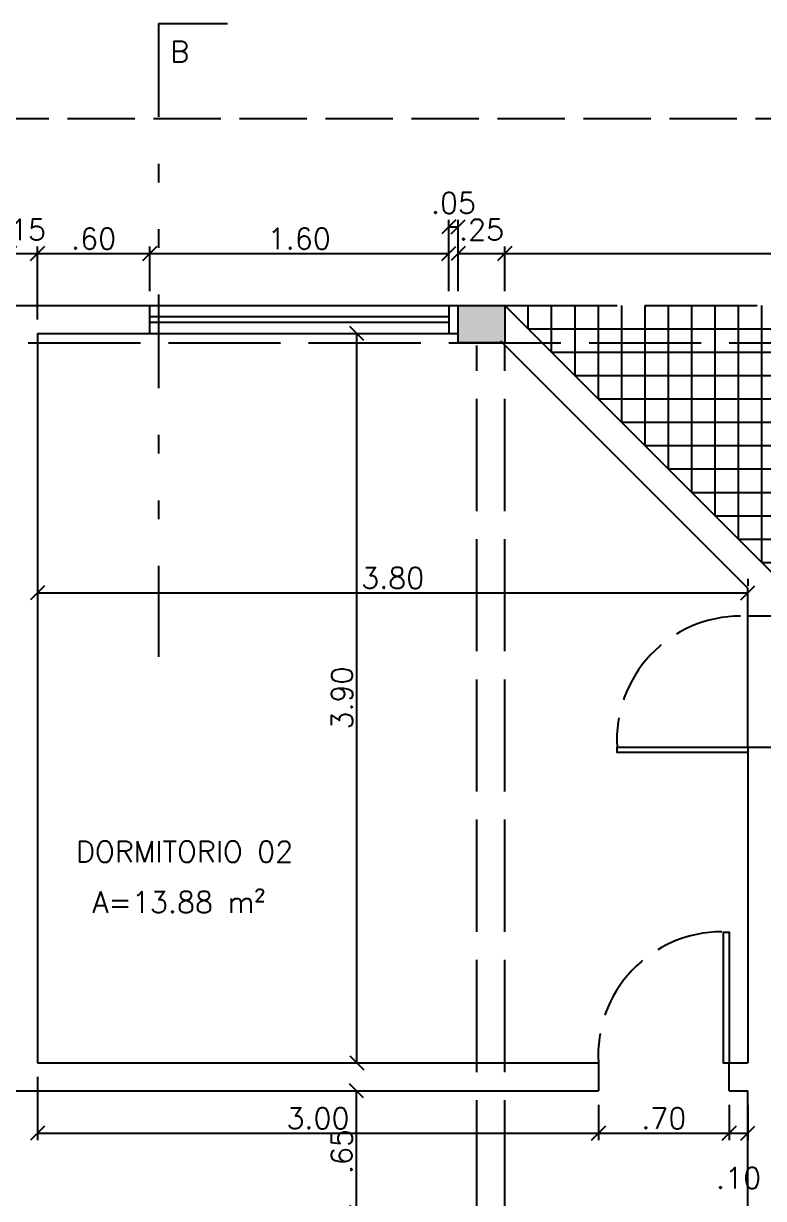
# Model space of a CAD drawing. Header units: inches. Extents: x -2 to 120, y -6 to 26.
# Drawn here: x 8.43 to 12.38, y 8.22 to 14.51 of the extents above; entities that cross this region are included whole.
import ezdxf

# ---------------------------------------------------------------- set-up
doc = ezdxf.new("R2010")
doc.units = ezdxf.units.IN
doc.header["$MEASUREMENT"] = 0
doc.linetypes.add('ACAD_ISO02W100', pattern=[15, 12, -3])
doc.linetypes.add('DIVIDE', pattern=[1.25, 0.5, -0.25, 0, -0.25, 0, -0.25])
for name, color, linetype in [('Alvenaria', 4, 'Continuous'), ('ARQ-COTAS', 1, 'Continuous'), ('ARQ-LINHACORTE', 3, 'DIVIDE'), ('ARQ-TEXTO2', 2, 'Continuous'), ('ARQ-TEXTO3', 3, 'Continuous'), ('Estrutura', 6, 'Continuous'), ('Hachura', 8, 'Continuous'), ('Janela', 3, 'Continuous'), ('Peitoril', 1, 'Continuous'), ('Porta', 3, 'Continuous'), ('Projecao', 1, 'ACAD_ISO02W100'), ('Soleira', 1, 'Continuous')]:
    doc.layers.add(name, color=color, linetype=linetype)
doc.layers.get('0').off()
doc.styles.add('ROMANS', font='romans.shx')
doc.dimstyles.new('1-75', dxfattribs={"dimscale": 0.75, "dimtxt": 0.15, "dimasz": 0.1, "dimexe": 0.05, "dimexo": 0.1, "dimgap": 0.03, "dimtad": 1, "dimzin": 5, "dimdsep": 46, "dimtxsty": 'ROMANS', "dimblk": 'OBLIQUE', "dimcen": 0, "dimclrd": 256, "dimclre": 256, "dimclrt": 2, "dimadec": 0, "dimazin": 0, "dimtfac": 1, "dimtofl": 0, "dimtmove": 2, "dimatfit": 3, "dimfxl": 0.04, "dimtolj": 1, "dimtzin": 1, "dimarcsym": 0})

# ---------------------------------------------------------------- blocks, each defined once
blk = doc.blocks.new('_Oblique')
at = {"color": 0, "linetype": 'ByBlock', "lineweight": -2}
blk.add_line((-0.5, -0.5), (0.5, 0.5), dxfattribs=at)
blk = doc.blocks.new('*D12')
at = {"layer": 'ARQ-COTAS', "lineweight": -2, "transparency": 16777216}
for p, q in [((8.5, 12.925), (8.5, 13.3148)), ((8.5, 13.2773), (9.1, 13.2773)), ((9.1, 13.075), (9.1, 13.3148))]:
    blk.add_line(p, q, dxfattribs=at)
at = {"layer": 'DEFPOINTS', "color": 0, "transparency": 16777216}
for p in [(9.1, 13.2773), (9.1, 13), (8.5, 12.85)]:
    blk.add_point(p, dxfattribs=at)
at = {"layer": 'ARQ-COTAS', "lineweight": -2, "transparency": 16777216, "xscale": 0.07500000000000001, "yscale": 0.07500000000000001, "zscale": 0.07500000000000001, "rotation": 180}
blk.add_blockref('_Oblique', (8.5, 13.2773), dxfattribs=at)
at = {"layer": 'ARQ-COTAS', "lineweight": -2, "transparency": 16777216, "xscale": 0.07500000000000001, "yscale": 0.07500000000000001, "zscale": 0.07500000000000001}
blk.add_blockref('_Oblique', (9.1, 13.2773), dxfattribs=at)
at = {"layer": 'ARQ-COTAS', "color": 2, "transparency": 16777216, "insert": (8.8, 13.3561), "char_height": 0.1125, "attachment_point": 5, "style": 'ROMANS'}
blk.add_mtext('\\A1;.60', dxfattribs=at)
blk = doc.blocks.new('*D16')
at = {"layer": 'ARQ-COTAS', "lineweight": -2, "transparency": 16777216}
for p, q in [((8.35, 12.925), (8.35, 13.3148)), ((8.35, 13.2773), (8.5, 13.2773)), ((8.5, 12.925), (8.5, 13.3148))]:
    blk.add_line(p, q, dxfattribs=at)
at = {"layer": 'DEFPOINTS', "color": 0, "transparency": 16777216}
for p in [(8.5, 13.2773), (8.35, 12.85), (8.5, 12.85)]:
    blk.add_point(p, dxfattribs=at)
at = {"layer": 'ARQ-COTAS', "lineweight": -2, "transparency": 16777216, "xscale": 0.07500000000000001, "yscale": 0.07500000000000001, "zscale": 0.07500000000000001, "rotation": 180}
blk.add_blockref('_Oblique', (8.35, 13.2773), dxfattribs=at)
at = {"layer": 'ARQ-COTAS', "lineweight": -2, "transparency": 16777216, "xscale": 0.07500000000000001, "yscale": 0.07500000000000001, "zscale": 0.07500000000000001}
blk.add_blockref('_Oblique', (8.5, 13.2773), dxfattribs=at)
at = {"layer": 'ARQ-COTAS', "color": 2, "transparency": 16777216, "insert": (8.425, 13.4048), "char_height": 0.1125, "attachment_point": 5, "style": 'ROMANS'}
blk.add_mtext('\\A1;.15', dxfattribs=at)
blk = doc.blocks.new('*D32')
at = {"layer": 'ARQ-COTAS', "lineweight": -2, "transparency": 16777216}
for p, q in [((9.1, 13.075), (9.1, 13.3148)), ((9.1, 13.2773), (10.7, 13.2773)), ((10.7, 13.075), (10.7, 13.3148))]:
    blk.add_line(p, q, dxfattribs=at)
at = {"layer": 'DEFPOINTS', "color": 0, "transparency": 16777216}
for p in [(10.7, 13.2773), (9.1, 13), (10.7, 13)]:
    blk.add_point(p, dxfattribs=at)
at = {"layer": 'ARQ-COTAS', "lineweight": -2, "transparency": 16777216, "xscale": 0.07500000000000001, "yscale": 0.07500000000000001, "zscale": 0.07500000000000001, "rotation": 180}
blk.add_blockref('_Oblique', (9.1, 13.2773), dxfattribs=at)
at = {"layer": 'ARQ-COTAS', "lineweight": -2, "transparency": 16777216, "xscale": 0.07500000000000001, "yscale": 0.07500000000000001, "zscale": 0.07500000000000001}
blk.add_blockref('_Oblique', (10.7, 13.2773), dxfattribs=at)
at = {"layer": 'ARQ-COTAS', "color": 2, "transparency": 16777216, "insert": (9.9, 13.3561), "char_height": 0.1125, "attachment_point": 5, "style": 'ROMANS'}
blk.add_mtext('\\A1;1.60', dxfattribs=at)
blk = doc.blocks.new('*D34')
at = {"layer": 'ARQ-COTAS', "lineweight": -2, "transparency": 16777216}
for p, q in [((10.7, 13.075), (10.7, 13.4573)), ((10.75, 13.075), (10.75, 13.4573)), ((10.7, 13.4198), (10.75, 13.4198))]:
    blk.add_line(p, q, dxfattribs=at)
at = {"layer": 'DEFPOINTS', "color": 0, "transparency": 16777216}
for p in [(10.75, 13.4198), (10.7, 13), (10.75, 13)]:
    blk.add_point(p, dxfattribs=at)
at = {"layer": 'ARQ-COTAS', "lineweight": -2, "transparency": 16777216, "xscale": 0.07500000000000001, "yscale": 0.07500000000000001, "zscale": 0.07500000000000001, "rotation": 180}
blk.add_blockref('_Oblique', (10.7, 13.4198), dxfattribs=at)
at = {"layer": 'ARQ-COTAS', "lineweight": -2, "transparency": 16777216, "xscale": 0.07500000000000001, "yscale": 0.07500000000000001, "zscale": 0.07500000000000001}
blk.add_blockref('_Oblique', (10.75, 13.4198), dxfattribs=at)
at = {"layer": 'ARQ-COTAS', "color": 2, "transparency": 16777216, "insert": (10.725, 13.5473), "char_height": 0.1125, "attachment_point": 5, "style": 'ROMANS'}
blk.add_mtext('\\A1;.05', dxfattribs=at)
blk = doc.blocks.new('*D36')
at = {"layer": 'ARQ-COTAS', "lineweight": -2, "transparency": 16777216}
for p, q in [((10.75, 13.075), (10.75, 13.3148)), ((10.75, 13.2773), (11, 13.2773)), ((11, 13.075), (11, 13.3148))]:
    blk.add_line(p, q, dxfattribs=at)
at = {"layer": 'DEFPOINTS', "color": 0, "transparency": 16777216}
for p in [(11, 13.2773), (10.75, 13), (11, 13)]:
    blk.add_point(p, dxfattribs=at)
at = {"layer": 'ARQ-COTAS', "lineweight": -2, "transparency": 16777216, "xscale": 0.07500000000000001, "yscale": 0.07500000000000001, "zscale": 0.07500000000000001, "rotation": 180}
blk.add_blockref('_Oblique', (10.75, 13.2773), dxfattribs=at)
at = {"layer": 'ARQ-COTAS', "lineweight": -2, "transparency": 16777216, "xscale": 0.07500000000000001, "yscale": 0.07500000000000001, "zscale": 0.07500000000000001}
blk.add_blockref('_Oblique', (11, 13.2773), dxfattribs=at)
at = {"layer": 'ARQ-COTAS', "color": 2, "transparency": 16777216, "insert": (10.875, 13.4048), "char_height": 0.1125, "attachment_point": 5, "style": 'ROMANS'}
blk.add_mtext('\\A1;.25', dxfattribs=at)
blk = doc.blocks.new('*D38')
at = {"layer": 'ARQ-COTAS', "lineweight": -2, "transparency": 16777216}
for p, q in [((11, 13.075), (11, 13.3148)), ((11, 13.2773), (14.75, 13.2773)), ((14.75, 13.075), (14.75, 13.3148))]:
    blk.add_line(p, q, dxfattribs=at)
at = {"layer": 'DEFPOINTS', "color": 0, "transparency": 16777216}
for p in [(14.75, 13.2773), (11, 13), (14.75, 13)]:
    blk.add_point(p, dxfattribs=at)
at = {"layer": 'ARQ-COTAS', "lineweight": -2, "transparency": 16777216, "xscale": 0.07500000000000001, "yscale": 0.07500000000000001, "zscale": 0.07500000000000001, "rotation": 180}
blk.add_blockref('_Oblique', (11, 13.2773), dxfattribs=at)
at = {"layer": 'ARQ-COTAS', "lineweight": -2, "transparency": 16777216, "xscale": 0.07500000000000001, "yscale": 0.07500000000000001, "zscale": 0.07500000000000001}
blk.add_blockref('_Oblique', (14.75, 13.2773), dxfattribs=at)
at = {"layer": 'ARQ-COTAS', "color": 2, "transparency": 16777216, "insert": (12.875, 13.3561), "char_height": 0.1125, "attachment_point": 5, "style": 'ROMANS'}
blk.add_mtext('\\A1;3.75', dxfattribs=at)
blk = doc.blocks.new('*D120')
at = {"layer": 'ARQ-COTAS', "lineweight": -2, "transparency": 16777216}
for p, q in [((10.13125, 8.8), (10.16875, 8.8)), ((10.20625, 8.15), (10.20625, 8.8)), ((10.28125, 8.15), (10.24375, 8.15))]:
    blk.add_line(p, q, dxfattribs=at)
at = {"layer": 'DEFPOINTS', "color": 0, "transparency": 16777216}
for p in [(10.20625, 8.8), (10.20625, 8.8), (10.20625, 8.15)]:
    blk.add_point(p, dxfattribs=at)
at = {"layer": 'ARQ-COTAS', "lineweight": -2, "transparency": 16777216, "xscale": 0.07500000000000001, "yscale": 0.07500000000000001, "zscale": 0.07500000000000001}
for p, rotation in [((10.20625, 8.8), 90), ((10.20625, 8.15), 270)]:
    blk.add_blockref('_Oblique', p, dxfattribs=dict(at, rotation=rotation))
at = {"layer": 'ARQ-COTAS', "color": 2, "transparency": 16777216, "insert": (10.1275, 8.475), "char_height": 0.1125, "attachment_point": 5, "rotation": 90, "style": 'ROMANS'}
blk.add_mtext('\\A1;.65', dxfattribs=at)
blk = doc.blocks.new('*D122')
at = {"layer": 'ARQ-COTAS', "lineweight": -2, "transparency": 16777216}
for p, q in [((10.1324, 12.85), (10.1699, 12.85)), ((10.2074, 8.95), (10.2074, 12.85)), ((10.1324, 8.95), (10.1699, 8.95))]:
    blk.add_line(p, q, dxfattribs=at)
at = {"layer": 'DEFPOINTS', "color": 0, "transparency": 16777216}
for p in [(10.2074, 12.85), (10.2074, 12.85), (10.2074, 8.95)]:
    blk.add_point(p, dxfattribs=at)
at = {"layer": 'ARQ-COTAS', "lineweight": -2, "transparency": 16777216, "xscale": 0.07500000000000001, "yscale": 0.07500000000000001, "zscale": 0.07500000000000001}
for p, rotation in [((10.2074, 12.85), 90), ((10.2074, 8.95), 270)]:
    blk.add_blockref('_Oblique', p, dxfattribs=dict(at, rotation=rotation))
at = {"layer": 'ARQ-COTAS', "color": 2, "transparency": 16777216, "insert": (10.1287, 10.9), "char_height": 0.1125, "attachment_point": 5, "rotation": 90, "style": 'ROMANS'}
blk.add_mtext('\\A1;3.90', dxfattribs=at)
blk = doc.blocks.new('*D182')
at = {"layer": 'ARQ-COTAS', "lineweight": -2, "transparency": 16777216}
for p, q in [((8.5, 11.5384), (8.5, 11.5009)), ((12.3, 11.5384), (12.3, 11.5009)), ((8.5, 11.4634), (12.3, 11.4634))]:
    blk.add_line(p, q, dxfattribs=at)
at = {"layer": 'DEFPOINTS', "color": 0, "transparency": 16777216}
for p in [(8.5, 11.4634), (12.3, 11.4634), (12.3, 11.4634)]:
    blk.add_point(p, dxfattribs=at)
at = {"layer": 'ARQ-COTAS', "lineweight": -2, "transparency": 16777216, "xscale": 0.07500000000000001, "yscale": 0.07500000000000001, "zscale": 0.07500000000000001, "rotation": 180}
blk.add_blockref('_Oblique', (8.5, 11.4634), dxfattribs=at)
at = {"layer": 'ARQ-COTAS', "lineweight": -2, "transparency": 16777216, "xscale": 0.07500000000000001, "yscale": 0.07500000000000001, "zscale": 0.07500000000000001}
blk.add_blockref('_Oblique', (12.3, 11.4634), dxfattribs=at)
at = {"layer": 'ARQ-COTAS', "color": 2, "transparency": 16777216, "insert": (10.4, 11.5421), "char_height": 0.1125, "attachment_point": 5, "style": 'ROMANS'}
blk.add_mtext('\\A1;3.80', dxfattribs=at)
blk = doc.blocks.new('*D190')
at = {"layer": 'ARQ-COTAS', "lineweight": -2, "transparency": 16777216}
for p, q in [((8.5, 8.875), (8.5, 8.5362)), ((11.5, 8.725), (11.5, 8.5362)), ((8.5, 8.5737), (11.5, 8.5737))]:
    blk.add_line(p, q, dxfattribs=at)
at = {"layer": 'DEFPOINTS', "color": 0, "transparency": 16777216}
for p in [(8.5, 8.95), (11.5, 8.8), (11.5, 8.5737)]:
    blk.add_point(p, dxfattribs=at)
at = {"layer": 'ARQ-COTAS', "lineweight": -2, "transparency": 16777216, "xscale": 0.07500000000000001, "yscale": 0.07500000000000001, "zscale": 0.07500000000000001, "rotation": 180}
blk.add_blockref('_Oblique', (8.5, 8.5737), dxfattribs=at)
at = {"layer": 'ARQ-COTAS', "lineweight": -2, "transparency": 16777216, "xscale": 0.07500000000000001, "yscale": 0.07500000000000001, "zscale": 0.07500000000000001}
blk.add_blockref('_Oblique', (11.5, 8.5737), dxfattribs=at)
at = {"layer": 'ARQ-COTAS', "color": 2, "transparency": 16777216, "insert": (10, 8.6525), "char_height": 0.1125, "attachment_point": 5, "style": 'ROMANS'}
blk.add_mtext('\\A1;3.00', dxfattribs=at)
blk = doc.blocks.new('*D192')
at = {"layer": 'ARQ-COTAS', "lineweight": -2, "transparency": 16777216}
for p, q in [((11.5, 8.7213), (11.5, 8.5362)), ((12.2, 8.7213), (12.2, 8.5362)), ((11.5, 8.5737), (12.2, 8.5737))]:
    blk.add_line(p, q, dxfattribs=at)
at = {"layer": 'DEFPOINTS', "color": 0, "transparency": 16777216}
for p in [(11.5, 8.7963), (12.2, 8.7963), (12.2, 8.5737)]:
    blk.add_point(p, dxfattribs=at)
at = {"layer": 'ARQ-COTAS', "lineweight": -2, "transparency": 16777216, "xscale": 0.07500000000000001, "yscale": 0.07500000000000001, "zscale": 0.07500000000000001, "rotation": 180}
blk.add_blockref('_Oblique', (11.5, 8.5737), dxfattribs=at)
at = {"layer": 'ARQ-COTAS', "lineweight": -2, "transparency": 16777216, "xscale": 0.07500000000000001, "yscale": 0.07500000000000001, "zscale": 0.07500000000000001}
blk.add_blockref('_Oblique', (12.2, 8.5737), dxfattribs=at)
at = {"layer": 'ARQ-COTAS', "color": 2, "transparency": 16777216, "insert": (11.85, 8.6525), "char_height": 0.1125, "attachment_point": 5, "style": 'ROMANS'}
blk.add_mtext('\\A1;.70', dxfattribs=at)
blk = doc.blocks.new('*D196')
at = {"layer": 'ARQ-COTAS', "lineweight": -2, "transparency": 16777216}
for p, q in [((12.2, 8.725), (12.2, 8.5362)), ((12.3, 8.725), (12.3, 8.5362)), ((12.2, 8.5737), (12.3, 8.5737))]:
    blk.add_line(p, q, dxfattribs=at)
at = {"layer": 'DEFPOINTS', "color": 0, "transparency": 16777216}
for p in [(12.2, 8.8), (12.3, 8.8), (12.3, 8.5737)]:
    blk.add_point(p, dxfattribs=at)
at = {"layer": 'ARQ-COTAS', "lineweight": -2, "transparency": 16777216, "xscale": 0.07500000000000001, "yscale": 0.07500000000000001, "zscale": 0.07500000000000001, "rotation": 180}
blk.add_blockref('_Oblique', (12.2, 8.5737), dxfattribs=at)
at = {"layer": 'ARQ-COTAS', "lineweight": -2, "transparency": 16777216, "xscale": 0.07500000000000001, "yscale": 0.07500000000000001, "zscale": 0.07500000000000001}
blk.add_blockref('_Oblique', (12.3, 8.5737), dxfattribs=at)
at = {"layer": 'ARQ-COTAS', "color": 2, "transparency": 16777216, "insert": (12.25, 8.3337), "char_height": 0.1125, "attachment_point": 5, "style": 'ROMANS'}
blk.add_mtext('\\A1;.10', dxfattribs=at)
blk = doc.blocks.new('*X891')
at = {"color": 0}
for p, q in [((-151.875, 298.125), (-151.875, 302.5)), ((-133.125, 298.125), (-133.125, 302.5)), ((-127.5, 298.125), (-127.5, 302.5)), ((-121.875, 298.125), (-121.875, 302.5)), ((-103.125, 298.125), (-103.125, 302.5)), ((-97.5, 298.125), (-97.5, 302.5)), ((-91.875, 298.125), (-91.875, 302.5)), ((-73.125, 298.125), (-73.125, 302.5)), ((-67.5, 298.125), (-67.5, 302.5)), ((-61.875, 298.125), (-61.875, 302.5)), ((-43.125, 298.125), (-43.125, 302.5)), ((-37.5, 298.125), (-37.5, 302.5)), ((-31.875, 298.125), (-31.875, 301.875)), ((-152.5, 296.25), (-150, 296.25)), ((-150, 300), (-135, 300)), ((-148.125, 283.125), (-148.125, 298.125)), ((-142.5, 283.125), (-142.5, 298.125)), ((-136.875, 283.125), (-136.875, 298.125)), ((-135, 296.25), (-120, 296.25)), ((-120, 300), (-105, 300)), ((-118.125, 283.125), (-118.125, 298.125)), ((-112.5, 283.125), (-112.5, 298.125)), ((-106.875, 283.125), (-106.875, 298.125)), ((-105, 296.25), (-90, 296.25)), ((-90, 300), (-75, 300)), ((-88.125, 283.125), (-88.125, 298.125)), ((-82.5, 283.125), (-82.5, 298.125)), ((-76.875, 283.125), (-76.875, 298.125)), ((-75, 296.25), (-60, 296.25)), ((-60, 300), (-45, 300)), ((-58.125, 283.125), (-58.125, 298.125)), ((-52.5, 283.125), (-52.5, 298.125)), ((-46.875, 283.125), (-46.875, 298.125)), ((-45, 296.25), (-30, 296.25)), ((-28.125, 283.125), (-28.125, 298.125)), ((-152.5, 290.625), (-150, 290.625)), ((-135, 290.625), (-120, 290.625)), ((-105, 290.625), (-90, 290.625)), ((-75, 290.625), (-60, 290.625)), ((-45, 290.625), (-30, 290.625)), ((-152.5, 285), (-150, 285)), ((-151.875, 268.125), (-151.875, 283.125)), ((-135, 285), (-120, 285)), ((-133.125, 268.125), (-133.125, 283.125)), ((-127.5, 268.125), (-127.5, 283.125)), ((-121.875, 268.125), (-121.875, 283.125)), ((-105, 285), (-90, 285)), ((-103.125, 268.125), (-103.125, 283.125)), ((-97.5, 268.125), (-97.5, 283.125)), ((-91.875, 268.125), (-91.875, 283.125)), ((-75, 285), (-60, 285)), ((-73.125, 268.125), (-73.125, 283.125)), ((-67.5, 268.125), (-67.5, 283.125)), ((-61.875, 268.125), (-61.875, 283.125)), ((-45, 285), (-30, 285)), ((-43.125, 268.125), (-43.125, 283.125)), ((-37.5, 268.125), (-37.5, 283.125)), ((-31.875, 268.125), (-31.875, 283.125)), ((-201.25, 281.25), (-195, 281.25)), ((-193.125, 268.125), (-193.125, 282.5)), ((-187.5, 268.125), (-187.5, 282.5)), ((-181.875, 268.125), (-181.875, 282.5)), ((-180, 281.25), (-173.75, 281.25)), ((-150, 281.25), (-135, 281.25)), ((-120, 281.25), (-105, 281.25)), ((-90, 281.25), (-75, 281.25)), ((-60, 281.25), (-45, 281.25)), ((-30, 281.25), (-22.5, 281.25)), ((-205, 275.625), (-195, 275.625)), ((-180, 275.625), (-170, 275.625)), ((-150, 275.625), (-135, 275.625)), ((-120, 275.625), (-105, 275.625)), ((-90, 275.625), (-75, 275.625)), ((-60, 275.625), (-45, 275.625)), ((-30, 275.625), (-22.5, 275.625)), ((-205, 270), (-195, 270)), ((-202.5, 253.125), (-202.5, 268.125)), ((-196.875, 253.125), (-196.875, 268.125)), ((-195, 266.25), (-180, 266.25)), ((-180, 270), (-170, 270)), ((-178.125, 253.125), (-178.125, 268.125)), ((-172.5, 253.125), (-172.5, 268.125)), ((-152.5, 266.25), (-150, 266.25)), ((-150, 270), (-135, 270)), ((-148.125, 253.125), (-148.125, 268.125)), ((-142.5, 253.125), (-142.5, 268.125)), ((-136.875, 253.125), (-136.875, 268.125)), ((-135, 266.25), (-120, 266.25)), ((-120, 270), (-105, 270)), ((-118.125, 253.125), (-118.125, 268.125)), ((-112.5, 253.125), (-112.5, 268.125)), ((-106.875, 253.125), (-106.875, 268.125)), ((-105, 266.25), (-90, 266.25)), ((-90, 270), (-75, 270)), ((-88.125, 253.125), (-88.125, 268.125)), ((-82.5, 253.125), (-82.5, 268.125)), ((-76.875, 253.125), (-76.875, 268.125)), ((-75, 266.25), (-60, 266.25)), ((-60, 270), (-45, 270)), ((-58.125, 253.125), (-58.125, 268.125)), ((-52.5, 253.125), (-52.5, 268.125)), ((-46.875, 253.125), (-46.875, 268.125)), ((-45, 266.25), (-30, 266.25)), ((-30, 270), (-22.5, 270)), ((-28.125, 253.125), (-28.125, 268.125)), ((-195, 260.625), (-180, 260.625)), ((-152.5, 260.625), (-150, 260.625)), ((-135, 260.625), (-120, 260.625)), ((-105, 260.625), (-90, 260.625)), ((-75, 260.625), (-60, 260.625)), ((-45, 260.625), (-30, 260.625)), ((-195, 255), (-180, 255)), ((-193.125, 238.125), (-193.125, 253.125)), ((-187.5, 238.125), (-187.5, 253.125)), ((-181.875, 238.125), (-181.875, 253.125)), ((-152.5, 255), (-150, 255)), ((-151.875, 238.125), (-151.875, 253.125)), ((-135, 255), (-120, 255)), ((-133.125, 238.125), (-133.125, 253.125)), ((-127.5, 238.125), (-127.5, 253.125)), ((-121.875, 238.125), (-121.875, 253.125)), ((-105, 255), (-90, 255)), ((-103.125, 238.125), (-103.125, 253.125)), ((-97.5, 238.125), (-97.5, 253.125)), ((-91.875, 238.125), (-91.875, 253.125)), ((-75, 255), (-60, 255)), ((-73.125, 238.125), (-73.125, 253.125)), ((-67.5, 238.125), (-67.5, 253.125)), ((-61.875, 238.125), (-61.875, 253.125)), ((-45, 255), (-30, 255)), ((-43.125, 238.125), (-43.125, 253.125)), ((-37.5, 238.125), (-37.5, 253.125)), ((-31.875, 238.125), (-31.875, 253.125)), ((-205, 251.25), (-195, 251.25)), ((-205, 245.625), (-195, 245.625)), ((-180, 251.25), (-170, 251.25)), ((-180, 245.625), (-170, 245.625)), ((-150, 251.25), (-135, 251.25)), ((-150, 245.625), (-135, 245.625)), ((-120, 251.25), (-105, 251.25)), ((-120, 245.625), (-105, 245.625)), ((-90, 251.25), (-75, 251.25)), ((-90, 245.625), (-75, 245.625)), ((-60, 251.25), (-45, 251.25)), ((-60, 245.625), (-45, 245.625)), ((-30, 251.25), (-22.5, 251.25)), ((-30, 245.625), (-22.5, 245.625)), ((-202.5, 240), (-195, 240)), ((-180, 240), (-172.5, 240)), ((-150, 240), (-135, 240)), ((-120, 240), (-105, 240)), ((-90, 240), (-75, 240)), ((-60, 240), (-45, 240)), ((-30, 240), (-22.5, 240)), ((-196.875, 237.5), (-196.875, 238.125)), ((-178.125, 237.5), (-178.125, 238.125)), ((-152.5, 236.25), (-150, 236.25)), ((-148.125, 223.125), (-148.125, 238.125)), ((-142.5, 223.125), (-142.5, 238.125)), ((-136.875, 223.125), (-136.875, 238.125)), ((-135, 236.25), (-120, 236.25)), ((-118.125, 223.125), (-118.125, 238.125)), ((-112.5, 223.125), (-112.5, 238.125)), ((-106.875, 223.125), (-106.875, 238.125)), ((-105, 236.25), (-90, 236.25)), ((-88.125, 223.125), (-88.125, 238.125)), ((-82.5, 223.125), (-82.5, 238.125)), ((-76.875, 223.125), (-76.875, 238.125)), ((-75, 236.25), (-60, 236.25)), ((-58.125, 223.125), (-58.125, 238.125)), ((-52.5, 223.125), (-52.5, 238.125)), ((-46.875, 223.125), (-46.875, 238.125)), ((-45, 236.25), (-30, 236.25)), ((-28.125, 226.875), (-28.125, 238.125)), ((-152.5, 230.625), (-150, 230.625)), ((-135, 230.625), (-120, 230.625)), ((-105, 230.625), (-90, 230.625)), ((-75, 230.625), (-60, 230.625)), ((-45, 230.625), (-30, 230.625)), ((-152.5, 225), (-150, 225)), ((-151.875, 222.5), (-151.875, 223.125)), ((-135, 225), (-120, 225)), ((-133.125, 222.5), (-133.125, 223.125)), ((-127.5, 222.5), (-127.5, 223.125)), ((-121.875, 222.5), (-121.875, 223.125)), ((-105, 225), (-90, 225)), ((-103.125, 222.5), (-103.125, 223.125)), ((-97.5, 222.5), (-97.5, 223.125)), ((-91.875, 222.5), (-91.875, 223.125)), ((-75, 225), (-60, 225)), ((-73.125, 222.5), (-73.125, 223.125)), ((-67.5, 222.5), (-67.5, 223.125)), ((-61.875, 222.5), (-61.875, 223.125)), ((-45, 225), (-30, 225)), ((-43.125, 222.5), (-43.125, 223.125)), ((-37.5, 222.5), (-37.5, 223.125)), ((-31.875, 223.125), (-31.875, 223.125))]:
    blk.add_line(p, q, dxfattribs=at)

msp = doc.modelspace()

# ---------------------------------------------------------------- hatches: boundary and pattern name
at = {"layer": 'Hachura', "ltscale": 0.03}
h = msp.add_hatch(dxfattribs=at)
h.set_pattern_fill('NET', color=256)
h.paths.add_polyline_path([(10.85, 7.8997), (5.5, 7.8998), (5.5, 7.5), (5.5, 5.5), (5.5, 5.1), (7.5, 5.1), (7.5, 6), (7.53, 6, -0.393089), (8.4979, 5.1), (8.505, 5.1, -0.376581), (9.47, 5.9995), (9.47, 6), (9.5, 6), (9.5, 5.1), (10.85, 5.1)])
h.paths.add_polyline_path([(8.3758, 6.4873), (8.3758, 6.4814), (8.4451, 6.4814), (8.4456, 6.4873)], flags=0)
h.paths.add_polyline_path([(8.3758, 6.5049), (8.3758, 6.5107), (8.3076, 6.5107), (8.3067, 6.5049)], flags=0)
h.paths.add_polyline_path([(8.3055, 6.4938, -1), (8.4462, 6.4938, -1)], flags=16)
h.paths.add_polyline_path([(7.53, 6), (7.53, 5.1), (8.4979, 5.1, 0.393089)], flags=17)
h.paths.add_polyline_path([(9.47, 5.9995, 0.376581), (8.505, 5.1), (9.47, 5.1)], flags=17)
h.paths.add_polyline_path([(9.47, 5.1), (8.505, 5.1, 0.017544), (8.5004, 5.03, -0.007728), (8.5, 5), (9.47, 5)])
h.paths.add_polyline_path([(8.4979, 5.1), (7.53, 5.1), (7.53, 5), (8.5, 5, -0.0075), (8.5004, 5.03, 0.018053)])
h.paths.add_polyline_path([(7.5, 5.1), (5.5, 5.1), (5.5, 5), (7.5, 5)])
h.paths.add_polyline_path([(10.85, 5.1), (9.5, 5.1), (9.5, 5), (10.85, 5)])
h.paths.add_polyline_path([(11.5, 7.5), (11.5, 7.8997), (11, 7.8997), (11, 5.1), (11.5, 5.1), (11.5, 5.5)])
h.paths.add_polyline_path([(11, 7.8997), (10.85, 7.8997), (10.85, 5.1), (11, 5.1)])
h.paths.add_polyline_path([(11.5, 8), (11, 8), (11, 7.8997), (11.5, 7.8997)])
h.paths.add_polyline_path([(11.5, 5.1), (11, 5.1), (11, 5), (11.5, 5)])
h.paths.add_polyline_path([(10.85, 8), (10.15, 8), (6.15, 8), (5.5, 8), (5.5, 7.8998), (10.85, 7.8997)])
h.paths.add_polyline_path([(4.55, 3.85), (4.55, 4.85), (0.2154, 4.85), (1.86, 3.2548), (3.2956, 1.8622), (4.55, 0.6455)])
h.paths.add_polyline_path([(3.0133, 3.4318), (3.0133, 3.426), (3.0826, 3.426), (3.0831, 3.4318)], flags=0)
h.paths.add_polyline_path([(3.0133, 3.4494), (3.0133, 3.4553), (2.9451, 3.4553), (2.9442, 3.4494)], flags=0)
h.paths.add_polyline_path([(2.943, 3.4383, -1), (3.0836, 3.4383, -1)], flags=16)
h.paths.add_polyline_path([(3.077, 3.4084), (3.0794, 3.4143), (3.0133, 3.4143), (3.0133, 3.4084)], flags=0)
h.paths.add_polyline_path([(3.0652, 3.3908), (3.07, 3.3967), (3.0133, 3.3967), (3.0133, 3.3908)], flags=0)
h.paths.add_polyline_path([(3.04, 3.3732), (3.0513, 3.3791), (3.0133, 3.3791), (3.0133, 3.3732)], flags=0)
h.paths.add_polyline_path([(3, 10.85), (3, 11.85), (3, 12.8), (0.2, 12.8), (0.2, 8.5), (0.25, 8.5), (0.95, 8.5), (3, 8.5)])
h.paths.add_polyline_path([(1.5337, 10.9311), (1.5337, 10.9252), (1.6029, 10.9252), (1.6035, 10.9311)], flags=0)
h.paths.add_polyline_path([(1.5337, 10.9486), (1.5337, 10.9545), (1.4655, 10.9545), (1.4646, 10.9486)], flags=0)
h.paths.add_polyline_path([(1.4634, 10.9375, -1), (1.604, 10.9375, -1)], flags=16)
h.paths.add_polyline_path([(1.5337, 10.8725), (1.5604, 10.8725), (1.5699, 10.8783), (1.5337, 10.8783)], flags=0)
h.paths.add_polyline_path([(1.5337, 10.89), (1.5856, 10.89), (1.5899, 10.8959), (1.5337, 10.8959)], flags=0)
h.paths.add_polyline_path([(1.5337, 10.9076), (1.5974, 10.9076), (1.5998, 10.9135), (1.5337, 10.9135)], flags=0)
h.paths.add_polyline_path([(0.2, 12.8), (0, 12.8), (0, 8.5), (0.2, 8.5)])
h.paths.add_polyline_path([(3, 13), (0.25, 13), (0.25, 12.8), (3, 12.8)])
h.paths.add_polyline_path([(14.75, 13), (11, 13), (11.2, 12.8), (14.75, 12.8)])
h.paths.add_polyline_path([(15, 12.8), (14.8, 12.8), (14.81, 8.15), (15.01, 8.15)])
h.paths.add_polyline_path([(10.2072, 6.3004), (10.2072, 6.6996), (10.0384, 6.6996), (10.0384, 6.3004)], flags=24)
h.paths.add_polyline_path([(5.8279, 6.3004), (5.8279, 6.6996), (5.6592, 6.6996), (5.6592, 6.3004)], flags=24)
h.paths.add_polyline_path([(5.8279, 7.5567), (5.8279, 7.8433), (5.6592, 7.8433), (5.6592, 7.5567)], flags=24)
h.paths.add_polyline_path([(5.8279, 5.1567), (5.8279, 5.4433), (5.6592, 5.4433), (5.6592, 5.1567)], flags=24)
h.paths.add_polyline_path([(7.9481, 7.3199), (8.3472, 7.3199), (8.3472, 7.4886), (7.9481, 7.4886)], flags=24)
h.paths.add_polyline_path([(5.6817, 7.3199), (5.9683, 7.3199), (5.9683, 7.4886), (5.6817, 7.4886)], flags=24)
h.paths.add_polyline_path([(10.3543, 7.3199), (10.641, 7.3199), (10.641, 7.4886), (10.3543, 7.4886)], flags=24)
h.paths.add_polyline_path([(10.7817, 7.0011), (11.0683, 7.0011), (11.0683, 7.1699), (10.7817, 7.1699)], flags=9)
h.paths.add_polyline_path([(8.0705, 6.1857), (8.8929, 6.1857), (8.8929, 6.3826), (8.0705, 6.3826)], flags=24)
h.paths.add_polyline_path([(8.4644, 6.5227), (8.9974, 6.5227), (8.9974, 6.6915), (8.4644, 6.6915)], flags=24)
h.paths.add_polyline_path([(7.9859, 6.7426), (9.2689, 6.7426), (9.2689, 6.9113), (7.9859, 6.9113)], flags=24)
h.paths.add_polyline_path([(5.8182, 4.8317), (5.8182, 5.1183), (5.6495, 5.1183), (5.6495, 4.8317)], flags=9)
h.paths.add_polyline_path([(10.0459, 4.7817), (10.0459, 5.0683), (9.8772, 5.0683), (9.8772, 4.7817)], flags=9)
h.paths.add_polyline_path([(11.1698, 7.558), (11.1698, 7.8446), (11.001, 7.8446), (11.001, 7.558)], flags=24)
h.paths.add_polyline_path([(11.1698, 6.3004), (11.1698, 6.6996), (11.001, 6.6996), (11.001, 6.3004)], flags=24)
h.paths.add_polyline_path([(11.1698, 5.1577), (11.1698, 5.4443), (11.001, 5.4443), (11.001, 5.1577)], flags=24)
h.paths.add_polyline_path([(11.1067, 7.3199), (11.3933, 7.3199), (11.3933, 7.4886), (11.1067, 7.4886)], flags=24)
h.paths.add_polyline_path([(11.156, 7.8947), (11.156, 8.1814), (10.9872, 8.1814), (10.9872, 7.8947)], flags=9)
h.paths.add_polyline_path([(11.1983, 4.8317), (11.1983, 5.1183), (11.0295, 5.1183), (11.0295, 4.8317)], flags=9)
h.paths.add_polyline_path([(5.8023, 7.8817), (5.8023, 8.1683), (5.6336, 8.1683), (5.6336, 7.8817)], flags=9)
h.paths.add_polyline_path([(2.8317, 3.2011), (3.8147, 3.2011), (3.8147, 3.398), (2.8317, 3.398)], flags=24)
h.paths.add_polyline_path([(3.1019, 3.4673), (3.6349, 3.4673), (3.6349, 3.636), (3.1019, 3.636)], flags=24)
h.paths.add_polyline_path([(2.8654, 3.645), (3.6127, 3.645), (3.6127, 3.8137), (2.8654, 3.8137)], flags=24)
h.paths.add_polyline_path([(2.8312, 11.1585), (2.8312, 11.5415), (2.6624, 11.5415), (2.6624, 11.1585)], flags=24)
h.paths.add_polyline_path([(2.8312, 12.1585), (2.8312, 12.5415), (2.6624, 12.5415), (2.6624, 12.1585)], flags=24)
h.paths.add_polyline_path([(1.7754, 8.6593), (2.1746, 8.6593), (2.1746, 8.8281), (1.7754, 8.8281)], flags=24)
h.paths.add_polyline_path([(2.7824, 9.6317), (2.7824, 9.9183), (2.6137, 9.9183), (2.6137, 9.6317)], flags=24)
h.paths.add_polyline_path([(2.8312, 10.1585), (2.8312, 10.5415), (2.6624, 10.5415), (2.6624, 10.1585)], flags=24)
h.paths.add_polyline_path([(2.8312, 8.9085), (2.8312, 9.2915), (2.6624, 9.2915), (2.6624, 8.9085)], flags=24)
h.paths.add_polyline_path([(0.4567, 8.6593), (0.7433, 8.6593), (0.7433, 8.8281), (0.4567, 8.8281)], flags=24)
h.paths.add_polyline_path([(-0.0183, 8.7081), (0.2683, 8.7081), (0.2683, 8.8768), (-0.0183, 8.8768)], flags=9)
h.paths.add_polyline_path([(1.3876, 10.6177), (2.4778, 10.6177), (2.4778, 10.8146), (1.3876, 10.8146)], flags=24)
h.paths.add_polyline_path([(1.6222, 10.9665), (2.1553, 10.9665), (2.1553, 11.1353), (1.6222, 11.1353)], flags=24)
h.paths.add_polyline_path([(1.4146, 11.2275), (2.1887, 11.2275), (2.1887, 11.3963), (1.4146, 11.3963)], flags=24)
h.paths.add_polyline_path([(2.7824, 12.7817), (2.7824, 13.0683), (2.6137, 13.0683), (2.6137, 12.7817)], flags=9)
h.paths.add_polyline_path([(14.7658, 8.609), (15.0524, 8.609), (15.0524, 8.7778), (14.7658, 8.7778)], flags=9)
h = msp.add_hatch(dxfattribs=at)
h.set_pattern_fill('AR-CONC', color=256, scale=0.01)
h.set_pattern_definition([(50, (0, 0), (0.07172602, -0.00627521), [0.0075, -0.0825]), (355, (0, 0), (-0.01387513, 0.0752192), [0.006, -0.066]), (100.45144, (0.00598, -0.00052), (0.05785088, 0.068944), [0.00637402, -0.0701142]), (46.1842, (0, 0.02), (0.10672413, -0.01655193), [0.01125, -0.12375]), (96.63564, (0.00889, 0.01862), (0.0934662, 0.09741186), [0.00956103, -0.1051714]), (351.18416, (0, 0.02), (0.0934662, 0.09741186), [0.009, -0.099]), (21, (0.01, 0.015), (0.0596907, -0.04026189), [0.0075, -0.0825]), (326, (0.01, 0.015), (0.02433153, 0.072515), [0.006, -0.066]), (71.45144, (0.014974, 0.011645), (0.08402224, 0.03225312), [0.00637402, -0.0701142]), (37.5, (0, 0), (0.001215986, 0.033289385), [0, -0.0652, 0, -0.067, 0, -0.06625]), (7.5, (0, 0), (0.026306954, 0.03944117), [0, -0.0382, 0, -0.0637, 0, -0.02525]), (327.5, (-0.0223, 0), (0.053382244, -0.002255487), [0, -0.025, 0, -0.078, 0, -0.1035]), (317.5, (-0.0323, 0), (0.05831862, 0.0100105), [0, -0.0325, 0, -0.0518, 0, -0.0735])])
h.paths.add_polyline_path([(0.2, 5.1), (0, 5.1), (0, 4.85), (0.2, 4.85)])
h.paths.add_polyline_path([(0.2, 8.15), (0, 8.15), (0, 7.9), (0.2, 7.9)])
h.paths.add_polyline_path([(5.5, 8.1498), (5.35, 8.1498), (5.35, 7.9), (5.5, 7.9)])
h.paths.add_polyline_path([(5.5, 5.1), (5.35, 5.1), (5.35, 4.85), (5.5, 4.85)])
h.paths.add_polyline_path([(11, 5.1), (10.85, 5.1), (10.85, 4.85), (11, 4.85)])
h.paths.add_polyline_path([(11, 8.1497), (10.85, 8.1497), (10.85, 7.9), (11, 7.9)])
h.paths.add_polyline_path([(0.25, 13), (0, 13), (0, 12.8), (0.25, 12.8)])
h.paths.add_polyline_path([(5.55, 13), (5.3, 13), (5.3, 12.8), (5.55, 12.8)])
h.paths.add_polyline_path([(11, 13), (10.75, 13), (10.75, 12.8), (11, 12.8)])
h.paths.add_polyline_path([(15, 13), (14.75, 13), (14.75, 12.8), (15, 12.8)])
h.paths.add_polyline_path([(15.01, 5.1), (14.81, 5.1), (14.81, 4.85), (15.01, 4.85)])
h.paths.add_polyline_path([(15.01, 0.2), (14.76, 0.2), (14.76, 0), (15.01, 0)])
h.paths.add_polyline_path([(11.06, 0.2), (10.81, 0.2), (10.81, 0), (11.06, 0)])
h.paths.add_polyline_path([(5.55, 0.2), (5.3, 0.2), (5.3, 0), (5.55, 0)])
h.paths.add_polyline_path([(0.25, 0.2), (0, 0.2), (0, 0), (0.25, 0)])
h.paths.add_polyline_path([(13.675, 6.5227), (14.208, 6.5227), (14.208, 6.6915), (13.675, 6.6915)], flags=9)
h.paths.add_polyline_path([(13.5224, 6.6877), (14.1037, 6.6877), (14.1037, 6.8564), (13.5224, 6.8564)], flags=9)
h = msp.add_hatch(dxfattribs=at)
h.set_pattern_fill('NET', color=256)
h.paths.add_polyline_path([(14.81, 7.8996), (14.81, 7.8996), (12.45, 7.8996), (12.45, 5.6987, -0.380421), (13.0092, 5.13), (13.01, 5.13), (13.01, 5.1), (14.81, 5.1)])
h.paths.add_polyline_path([(13.6568, 6.4932), (13.5865, 6.4932), (13.5865, 6.4873), (13.6565, 6.4873, 0.020869)], flags=16)
h.paths.add_polyline_path([(12.45, 5.6987), (12.45, 5.13), (13.0092, 5.13, 0.380421)], flags=17)
h.paths.add_polyline_path([(14.81, 5.1), (12.45, 5.1), (12.45, 5), (14.81, 5)])
h.paths.add_polyline_path([(14.86, 7.8996), (14.81, 7.8996), (14.81, 5.6072), (14.86, 5.6072), (14.86, 5.8), (14.86, 6.8)])
h.paths.add_polyline_path([(14.81, 8), (12.45, 8), (12.45, 7.8996), (14.81, 7.8996)])
h.paths.add_polyline_path([(14.8, 12.8), (14.75, 12.8), (11.2, 12.8), (12.45, 11.55), (12.45, 11.34), (12.45, 10.64), (12.45, 8.15), (14.81, 8.15)])
h.paths.add_polyline_path([(5.35, 12.8), (3.15, 12.8), (3.15, 11.85), (3.15, 10.85), (3.15, 9.85), (3.25, 9.85), (3.25, 10.45), (3.28, 10.45), (3.28, 10.4492, -0.399638), (3.85, 9.85), (5.35, 9.85)])
h.paths.add_polyline_path([(3.28, 10.4492), (3.28, 9.85), (3.85, 9.85, 0.399638)], flags=17)
h.paths.add_polyline_path([(5.3, 12.85), (3.15, 12.85), (3.15, 12.8), (5.3, 12.8)])
h.paths.add_polyline_path([(13.4116, 6.1584), (14.3946, 6.1584), (14.3946, 6.3553), (13.4116, 6.3553)], flags=24)
h.paths.add_polyline_path([(13.675, 6.5227), (14.208, 6.5227), (14.208, 6.6915), (13.675, 6.6915)], flags=24)
h.paths.add_polyline_path([(13.5224, 6.6877), (14.1037, 6.6877), (14.1037, 6.8564), (13.5224, 6.8564)], flags=24)
h.paths.add_polyline_path([(12.6333, 9.1981), (12.6333, 9.5919), (12.4645, 9.5919), (12.4645, 9.1981)], flags=24)
h.paths.add_polyline_path([(12.6333, 10.8467), (12.6333, 11.1333), (12.4645, 11.1333), (12.4645, 10.8467)], flags=24)
h.paths.add_polyline_path([(12.6184, 11.3178), (12.6184, 11.5722), (12.4496, 11.5722), (12.4496, 11.3178)], flags=24)
h.paths.add_polyline_path([(13.4299, 8.5644), (13.829, 8.5644), (13.829, 8.7331), (13.4299, 8.7331)], flags=24)
h.paths.add_polyline_path([(14.7658, 8.609), (15.0524, 8.609), (15.0524, 8.7778), (14.7658, 8.7778)], flags=9)
h.paths.add_polyline_path([(13.2592, 9.773), (14.3493, 9.773), (14.3493, 9.9699), (13.2592, 9.9699)], flags=24)
h.paths.add_polyline_path([(13.3239, 10.0353), (14.098, 10.0353), (14.098, 10.2041), (13.3239, 10.2041)], flags=24)
h.paths.add_polyline_path([(4.0504, 11.4283), (4.4496, 11.4283), (4.4496, 11.597), (4.0504, 11.597)], flags=24)
h.paths.add_polyline_path([(3.8509, 10.5964), (4.7268, 10.5964), (4.7268, 10.7932), (3.8509, 10.7932)], flags=24)
h.paths.add_polyline_path([(3.7505, 10.8511), (4.905, 10.8511), (4.905, 11.0198), (3.7505, 11.0198)], flags=24)

# ---------------------------------------------------------------- linework, layer by layer
at = {"layer": 'Alvenaria'}
for p, q in [((7.7, 13), (9.1, 13)), ((9.1, 12.85), (9.1, 13)), ((10.7, 13), (10.7, 12.85)), ((10.7, 13), (10.75, 13)), ((8.5, 12.85), (8.5, 8.95)), ((8.5, 12.85), (9.1, 12.85)), ((10.7, 12.85), (10.75, 12.85)), ((12.3, 11.34), (12.3, 11.4891)), ((12.3, 10.64), (12.3, 8.95)), ((8.5, 8.95), (11.5, 8.95)), ((11.5, 8.95), (11.5, 8.8)), ((12.2, 8.8), (12.2, 8.95)), ((6.3, 8.8), (11.5, 8.8)), ((12.3, 8.15), (12.3, 8.8))]:
    msp.add_line(p, q, dxfattribs=at)
at = {"layer": 'Alvenaria', "ltscale": 0.03}
for p, q in [((12.45, 11.55), (11, 13)), ((12.3, 11.4879), (10.9789, 12.8089)), ((12.3, 11.34), (12.45, 11.34)), ((12.3, 10.638), (12.45, 10.638)), ((12.2, 8.95), (12.3, 8.95)), ((12.2, 8.8), (12.3, 8.8))]:
    msp.add_line(p, q, dxfattribs=at)
at = {"layer": 'ARQ-LINHACORTE'}
for q in [(9.1465, 11.1206), (9.5166, 14.5073)]:
    msp.add_line((9.1465, 14.5073), q, dxfattribs=at)
at = {"layer": 'Estrutura'}
for p, q in [((10.75, 13), (11, 13)), ((10.75, 12.8), (10.75, 13)), ((11, 13), (11, 12.8)), ((11, 12.8), (10.75, 12.8))]:
    msp.add_line(p, q, dxfattribs=at)
at = {"layer": 'Janela'}
for p, q in [((9.1, 12.94), (10.7, 12.94)), ((9.1, 12.91), (10.7, 12.91))]:
    msp.add_line(p, q, dxfattribs=at)
at = {"layer": 'Peitoril'}
for p, q in [((9.1, 13), (10.7, 13)), ((9.1, 12.85), (10.7, 12.85))]:
    msp.add_line(p, q, dxfattribs=at)
at = {"layer": 'Porta', "ltscale": 0.05}
for points in [[(12.3, 10.638), (12.3, 10.608), (11.6, 10.608), (11.6, 10.638)], [(12.2, 8.948), (12.17, 8.948), (12.17, 9.648), (12.2, 9.648)]]:
    msp.add_lwpolyline(points, close=True, dxfattribs=at)
at = {"layer": 'Projecao', "ltscale": 0.03}
msp.add_line((-1, 14), (16, 14), dxfattribs=at)
at = {"layer": 'Projecao', "ltscale": 0.05}
for p, q in [((11, 13), (14.75, 13)), ((0.2, 12.8), (14.75, 12.8)), ((10.85, 8.15), (10.85, 12.7848)), ((11, 8.15), (11, 12.7848))]:
    msp.add_line(p, q, dxfattribs=at)
at = {"layer": 'Projecao', "ltscale": 0.03}
for centre in [(12.26, 10.6768), (12.16, 8.9889)]:
    msp.add_arc(centre, 0.6611, 90, 183.36936, dxfattribs=at)
at = {"layer": 'Soleira'}
msp.add_line((12.3, 10.64), (12.3, 11.34), dxfattribs=at)

# ---------------------------------------------------------------- block references
at = {"xscale": 0.01, "yscale": 0.01, "zscale": 0.01, "rotation": 270}
msp.add_blockref('*X891', (7.275, 10.725), dxfattribs=at)

# ---------------------------------------------------------------- texts
at = {"layer": 'ARQ-TEXTO2', "char_height": 0.1125, "attachment_point": 1, "style": 'ROMANS'}
for s, insert in [('B', (9.2104, 14.4134)), ('A=13.88 m²', (8.7927, 9.8647))]:
    msp.add_mtext(s, dxfattribs=dict(at, insert=insert))
at = {"layer": 'ARQ-TEXTO3', "insert": (9.287, 10.0777), "char_height": 0.1125, "attachment_point": 5, "style": 'ROMANS'}
msp.add_mtext('DORMITORIO 02', dxfattribs=at)

# ---------------------------------------------------------------- dimensions: what is measured, and where the dimension line sits
at = {"layer": 'ARQ-COTAS'}
for base, p1, p2, picture, middle in [((10.75, 13.4198), (10.7, 13), (10.75, 13), '*D34', (10.725, 13.5473)), ((8.5, 13.2773), (8.35, 12.85), (8.5, 12.85), '*D16', (8.425, 13.4048)), ((11, 13.2773), (10.75, 13), (11, 13), '*D36', (10.875, 13.4048)), ((9.1, 13.2773), (8.5, 12.85), (9.1, 13), '*D12', (8.8, 13.3561)), ((10.7, 13.2773), (9.1, 13), (10.7, 13), '*D32', (9.9, 13.3561)), ((14.75, 13.2773), (11, 13), (14.75, 13), '*D38', (12.875, 13.3561)), ((12.3, 11.4634), (8.5, 11.4634), (12.3, 11.4634), '*D182', (10.4, 11.5421)), ((11.5, 8.5737), (8.5, 8.95), (11.5, 8.8), '*D190', (10, 8.6525)), ((12.3, 8.5737), (12.2, 8.8), (12.3, 8.8), '*D196', (12.25, 8.3337)), ((12.2, 8.5737), (11.5, 8.7963), (12.2, 8.7963), '*D192', (11.85, 8.6525))]:
    dim = msp.add_linear_dim(base=base, p1=p1, p2=p2, dimstyle='1-75', dxfattribs=at)
    dim.commit()
    dim.dimension.update_dxf_attribs({"geometry": picture, "text_midpoint": middle})
for base, p1, p2, picture, middle in [((10.2074, 12.85), (10.2074, 8.95), (10.2074, 12.85), '*D122', (10.1287, 10.9)), ((10.2063, 8.8), (10.2063, 8.15), (10.2063, 8.8), '*D120', (10.1275, 8.475))]:
    dim = msp.add_linear_dim(base=base, p1=p1, p2=p2, angle=90, dimstyle='1-75', dxfattribs=at)
    dim.commit()
    dim.dimension.update_dxf_attribs({"geometry": picture, "text_midpoint": middle})

doc.saveas('drawing.dxf')
